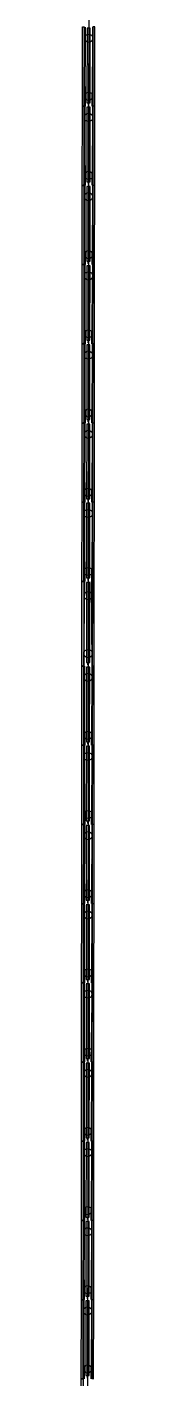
# Model space of a CAD drawing. Extents: x -957 to 3394, y -3 to 3008.
# Drawn here: x 1458 to 1464, y 1009 to 1653 of the extents above; entities that cross this region are included whole.
import ezdxf

# ---------------------------------------------------------------- set-up
doc = ezdxf.new("R2010")
doc.units = 0
doc.header["$MEASUREMENT"] = 0
doc.layers.add('PDF_0SKM_PENDENT_SPRINKLER', color=7, linetype='CONTINUOUS')
doc.layers.add('PDF_HATCH', color=7, linetype='CONTINUOUS')

msp = doc.modelspace()

# ---------------------------------------------------------------- hatches: boundary and pattern name
at = {"layer": 'PDF_0SKM_PENDENT_SPRINKLER'}
for points in [[(1459.13, 1653.01), (1459.13, 1653.21), (1459.13, 1653.21), (1459.13, 1653.22), (1459.13, 1653.22), (1459.14, 1653.22), (1459.14, 1653.22), (1459.6, 1653.22), (1459.56, 1615.56), (1459.11, 1615.56), (1459.1, 1615.56), (1459.1, 1615.57), (1459.1, 1615.57), (1459.09, 1615.57), (1459.09, 1615.58)], [(1463.16, 1653.01), (1463.16, 1653.2), (1463.16, 1653.21), (1463.16, 1653.21), (1463.16, 1653.22), (1463.15, 1653.22), (1463.15, 1653.22), (1462.69, 1653.22), (1462.66, 1615.56), (1463.12, 1615.56), (1463.12, 1615.56), (1463.13, 1615.56), (1463.13, 1615.57), (1463.13, 1615.57), (1463.13, 1615.58)], [(1459.09, 1615.24), (1459.09, 1615.43), (1459.09, 1615.44), (1459.1, 1615.44), (1459.1, 1615.44), (1459.1, 1615.45), (1459.11, 1615.45), (1459.56, 1615.45), (1459.53, 1577.79), (1459.08, 1577.79), (1459.07, 1577.79), (1459.07, 1577.79), (1459.06, 1577.79), (1459.06, 1577.8), (1459.06, 1577.8)], [(1463.13, 1615.23), (1463.13, 1615.43), (1463.13, 1615.43), (1463.13, 1615.44), (1463.13, 1615.44), (1463.12, 1615.44), (1463.12, 1615.44), (1462.66, 1615.44), (1462.63, 1577.78), (1463.08, 1577.78), (1463.09, 1577.78), (1463.09, 1577.79), (1463.1, 1577.79), (1463.1, 1577.8), (1463.1, 1577.8)], [(1459.06, 1577.46), (1459.06, 1577.65), (1459.06, 1577.66), (1459.06, 1577.66), (1459.07, 1577.67), (1459.07, 1577.67), (1459.08, 1577.67), (1459.53, 1577.67), (1459.5, 1540.01), (1459.04, 1540.01), (1459.04, 1540.01), (1459.03, 1540.01), (1459.03, 1540.02), (1459.03, 1540.02), (1459.03, 1540.03)], [(1463.1, 1577.46), (1463.1, 1577.65), (1463.1, 1577.66), (1463.1, 1577.66), (1463.09, 1577.66), (1463.09, 1577.67), (1463.08, 1577.67), (1462.63, 1577.67), (1462.6, 1540.01), (1463.05, 1540.01), (1463.06, 1540.01), (1463.06, 1540.01), (1463.06, 1540.01), (1463.07, 1540.02), (1463.07, 1540.02)], [(1459.03, 1539.68), (1459.03, 1539.88), (1459.03, 1539.88), (1459.03, 1539.89), (1459.03, 1539.89), (1459.04, 1539.89), (1459.04, 1539.89), (1459.5, 1539.89), (1459.47, 1502.23), (1459.01, 1502.23), (1459.01, 1502.24), (1459, 1502.24), (1459, 1502.24), (1459, 1502.25), (1459, 1502.25)], [(1463.07, 1539.68), (1463.07, 1539.87), (1463.07, 1539.88), (1463.06, 1539.88), (1463.06, 1539.89), (1463.06, 1539.89), (1463.05, 1539.89), (1462.6, 1539.89), (1462.56, 1502.23), (1463.02, 1502.23), (1463.02, 1502.23), (1463.03, 1502.23), (1463.03, 1502.24), (1463.03, 1502.24), (1463.04, 1502.25)], [(1459, 1501.91), (1459, 1502.1), (1459, 1502.11), (1459, 1502.11), (1459, 1502.11), (1459.01, 1502.12), (1459.01, 1502.12), (1459.47, 1502.12), (1459.44, 1464.46), (1458.98, 1464.46), (1458.97, 1464.46), (1458.97, 1464.46), (1458.97, 1464.46), (1458.96, 1464.47), (1458.96, 1464.47)], [(1463.04, 1501.91), (1463.04, 1502.1), (1463.03, 1502.1), (1463.03, 1502.11), (1463.03, 1502.11), (1463.02, 1502.11), (1463.02, 1502.11), (1462.56, 1502.11), (1462.53, 1464.46), (1462.99, 1464.45), (1462.99, 1464.46), (1463, 1464.46), (1463, 1464.46), (1463, 1464.47), (1463, 1464.47)], [(1458.96, 1464.13), (1458.96, 1464.32), (1458.96, 1464.33), (1458.97, 1464.33), (1458.97, 1464.34), (1458.97, 1464.34), (1458.98, 1464.34), (1459.44, 1464.34), (1459.4, 1426.68), (1458.95, 1426.68), (1458.94, 1426.68), (1458.94, 1426.68), (1458.93, 1426.69), (1458.93, 1426.69), (1458.93, 1426.7)], [(1463, 1464.13), (1463, 1464.32), (1463, 1464.33), (1463, 1464.33), (1463, 1464.33), (1462.99, 1464.34), (1462.99, 1464.34), (1462.53, 1464.34), (1462.5, 1426.68), (1462.95, 1426.68), (1462.96, 1426.68), (1462.96, 1426.68), (1462.97, 1426.68), (1462.97, 1426.69), (1462.97, 1426.69)], [(1458.93, 1426.36), (1458.93, 1426.55), (1458.93, 1426.55), (1458.93, 1426.56), (1458.94, 1426.56), (1458.94, 1426.56), (1458.95, 1426.56), (1459.4, 1426.56), (1459.37, 1388.91), (1458.91, 1388.91), (1458.91, 1388.91), (1458.91, 1388.91), (1458.9, 1388.91), (1458.9, 1388.92), (1458.9, 1388.92)], [(1462.97, 1426.35), (1462.97, 1426.54), (1462.97, 1426.55), (1462.97, 1426.55), (1462.96, 1426.56), (1462.96, 1426.56), (1462.95, 1426.56), (1462.5, 1426.56), (1462.47, 1388.9), (1462.92, 1388.9), (1462.93, 1388.9), (1462.93, 1388.91), (1462.94, 1388.91), (1462.94, 1388.91), (1462.94, 1388.92)], [(1459.37, 1388.79), (1458.91, 1388.79), (1458.91, 1388.79), (1458.91, 1388.78), (1458.9, 1388.78), (1458.9, 1388.78), (1458.9, 1388.77), (1458.86, 1348.59), (1458.87, 1348.58), (1458.87, 1348.58), (1458.87, 1348.58), (1458.88, 1348.57), (1458.88, 1348.57), (1459.34, 1348.57)], [(1462.47, 1388.78), (1462.92, 1388.78), (1462.93, 1388.78), (1462.93, 1388.78), (1462.94, 1388.78), (1462.94, 1388.77), (1462.94, 1388.77), (1462.9, 1348.59), (1462.9, 1348.58), (1462.9, 1348.58), (1462.9, 1348.57), (1462.89, 1348.57), (1462.89, 1348.57), (1462.43, 1348.57)], [(1458.86, 1348.25), (1458.86, 1348.44), (1458.87, 1348.44), (1458.87, 1348.45), (1458.87, 1348.45), (1458.88, 1348.45), (1458.88, 1348.45), (1459.34, 1348.45), (1459.3, 1310.8), (1458.85, 1310.8), (1458.84, 1310.8), (1458.84, 1310.8), (1458.84, 1310.8), (1458.83, 1310.81), (1458.83, 1310.81)], [(1462.9, 1348.24), (1462.9, 1348.44), (1462.9, 1348.44), (1462.9, 1348.44), (1462.9, 1348.45), (1462.89, 1348.45), (1462.89, 1348.45), (1462.43, 1348.45), (1462.4, 1310.79), (1462.86, 1310.79), (1462.86, 1310.79), (1462.87, 1310.8), (1462.87, 1310.8), (1462.87, 1310.8), (1462.87, 1310.81)], [(1458.83, 1310.47), (1458.83, 1310.66), (1458.83, 1310.67), (1458.84, 1310.67), (1458.84, 1310.68), (1458.84, 1310.68), (1458.85, 1310.68), (1459.3, 1310.68), (1459.27, 1273.02), (1458.82, 1273.02), (1458.81, 1273.02), (1458.81, 1273.02), (1458.8, 1273.03), (1458.8, 1273.03), (1458.8, 1273.04)], [(1462.87, 1310.47), (1462.87, 1310.66), (1462.87, 1310.66), (1462.87, 1310.67), (1462.86, 1310.67), (1462.86, 1310.67), (1462.86, 1310.68), (1462.4, 1310.68), (1462.37, 1273.02), (1462.82, 1273.02), (1462.83, 1273.02), (1462.83, 1273.02), (1462.84, 1273.02), (1462.84, 1273.03), (1462.84, 1273.03)], [(1458.8, 1272.69), (1458.8, 1272.89), (1458.8, 1272.89), (1458.8, 1272.9), (1458.81, 1272.9), (1458.81, 1272.9), (1458.82, 1272.9), (1459.27, 1272.9), (1459.24, 1235.24), (1458.78, 1235.24), (1458.78, 1235.24), (1458.77, 1235.25), (1458.77, 1235.25), (1458.77, 1235.25), (1458.77, 1235.26)], [(1462.84, 1272.69), (1462.84, 1272.88), (1462.84, 1272.89), (1462.84, 1272.89), (1462.83, 1272.9), (1462.83, 1272.9), (1462.82, 1272.9), (1462.37, 1272.9), (1462.33, 1235.24), (1462.79, 1235.24), (1462.8, 1235.24), (1462.8, 1235.24), (1462.8, 1235.25), (1462.81, 1235.25), (1462.81, 1235.26)], [(1458.77, 1234.92), (1458.77, 1235.11), (1458.77, 1235.11), (1458.77, 1235.12), (1458.77, 1235.12), (1458.78, 1235.12), (1458.78, 1235.13), (1459.24, 1235.13), (1459.21, 1197.47), (1458.75, 1197.47), (1458.75, 1197.47), (1458.74, 1197.47), (1458.74, 1197.47), (1458.74, 1197.48), (1458.74, 1197.48)], [(1462.81, 1234.91), (1462.81, 1235.11), (1462.81, 1235.11), (1462.8, 1235.12), (1462.8, 1235.12), (1462.8, 1235.12), (1462.79, 1235.12), (1462.33, 1235.12), (1462.3, 1197.46), (1462.76, 1197.46), (1462.76, 1197.46), (1462.77, 1197.47), (1462.77, 1197.47), (1462.77, 1197.47), (1462.77, 1197.48)], [(1458.74, 1197.14), (1458.74, 1197.33), (1458.74, 1197.34), (1458.74, 1197.34), (1458.74, 1197.35), (1458.75, 1197.35), (1458.75, 1197.35), (1459.21, 1197.35), (1459.18, 1159.69), (1458.72, 1159.69), (1458.71, 1159.69), (1458.71, 1159.69), (1458.71, 1159.7), (1458.7, 1159.7), (1458.7, 1159.71)], [(1462.77, 1197.14), (1462.77, 1197.33), (1462.77, 1197.33), (1462.77, 1197.34), (1462.77, 1197.34), (1462.76, 1197.34), (1462.76, 1197.35), (1462.3, 1197.35), (1462.27, 1159.69), (1462.73, 1159.69), (1462.73, 1159.69), (1462.74, 1159.69), (1462.74, 1159.69), (1462.74, 1159.7), (1462.74, 1159.7)], [(1458.7, 1159.36), (1458.7, 1159.56), (1458.7, 1159.56), (1458.71, 1159.57), (1458.71, 1159.57), (1458.71, 1159.57), (1458.72, 1159.57), (1459.18, 1159.57), (1459.14, 1121.91), (1458.69, 1121.91), (1458.68, 1121.91), (1458.68, 1121.92), (1458.67, 1121.92), (1458.67, 1121.92), (1458.67, 1121.93)], [(1462.74, 1159.36), (1462.74, 1159.55), (1462.74, 1159.56), (1462.74, 1159.56), (1462.74, 1159.57), (1462.73, 1159.57), (1462.73, 1159.57), (1462.27, 1159.57), (1462.24, 1121.91), (1462.69, 1121.91), (1462.7, 1121.91), (1462.7, 1121.91), (1462.71, 1121.92), (1462.71, 1121.92), (1462.71, 1121.93)], [(1458.67, 1121.59), (1458.67, 1121.78), (1458.67, 1121.79), (1458.67, 1121.79), (1458.68, 1121.79), (1458.68, 1121.8), (1458.69, 1121.8), (1459.14, 1121.8), (1459.11, 1084.14), (1458.65, 1084.14), (1458.65, 1084.14), (1458.65, 1084.14), (1458.64, 1084.14), (1458.64, 1084.15), (1458.64, 1084.15)], [(1462.71, 1121.58), (1462.71, 1121.78), (1462.71, 1121.78), (1462.71, 1121.79), (1462.7, 1121.79), (1462.7, 1121.79), (1462.69, 1121.79), (1462.24, 1121.79), (1462.21, 1084.13), (1462.66, 1084.13), (1462.67, 1084.13), (1462.67, 1084.14), (1462.67, 1084.14), (1462.68, 1084.15), (1462.68, 1084.15)], [(1458.64, 1083.81), (1458.64, 1084), (1458.64, 1084.01), (1458.64, 1084.01), (1458.64, 1084.02), (1458.65, 1084.02), (1458.65, 1084.02), (1459.11, 1084.02), (1459.08, 1046.36), (1458.62, 1046.36), (1458.62, 1046.36), (1458.61, 1046.36), (1458.61, 1046.37), (1458.61, 1046.37), (1458.61, 1046.38)], [(1462.68, 1083.81), (1462.68, 1084), (1462.68, 1084.01), (1462.67, 1084.01), (1462.67, 1084.01), (1462.67, 1084.02), (1462.66, 1084.02), (1462.21, 1084.02), (1462.17, 1046.36), (1462.63, 1046.36), (1462.63, 1046.36), (1462.64, 1046.36), (1462.64, 1046.36), (1462.64, 1046.37), (1462.65, 1046.37)], [(1458.61, 1046.04), (1458.61, 1046.23), (1458.61, 1046.23), (1458.61, 1046.24), (1458.61, 1046.24), (1458.62, 1046.24), (1458.62, 1046.24), (1459.08, 1046.24), (1459.05, 1008.58), (1458.59, 1008.58), (1458.58, 1008.59), (1458.58, 1008.59), (1458.58, 1008.59), (1458.57, 1008.6), (1458.57, 1008.6)], [(1462.65, 1046.03), (1462.65, 1046.22), (1462.64, 1046.23), (1462.64, 1046.23), (1462.64, 1046.24), (1462.63, 1046.24), (1462.63, 1046.24), (1462.17, 1046.24), (1462.14, 1008.58), (1462.6, 1008.58), (1462.6, 1008.58), (1462.61, 1008.58), (1462.61, 1008.59), (1462.61, 1008.59), (1462.61, 1008.6)]]:
    msp.add_hatch(color=256, dxfattribs=at).paths.add_polyline_path(points)
at = {"layer": 'PDF_HATCH'}
for points in [[(1458.2, 1653.28), (1459.07, 1653.28), (1459.07, 1653), (1459.13, 1653), (1459.09, 1615.78), (1459.04, 1615.78), (1459.04, 1615.5), (1458.17, 1615.5)], [(1458.2, 1653.28), (1459.07, 1653.28), (1459.07, 1653), (1459.12, 1653), (1459.09, 1615.78), (1459.04, 1615.78), (1459.04, 1615.5), (1458.17, 1615.5)], [(1464.09, 1653.27), (1463.22, 1653.27), (1463.22, 1653), (1463.16, 1653), (1463.13, 1615.77), (1463.19, 1615.77), (1463.19, 1615.5), (1464.06, 1615.5)], [(1464.09, 1653.27), (1463.22, 1653.27), (1463.22, 1653), (1463.16, 1653), (1463.13, 1615.77), (1463.19, 1615.77), (1463.19, 1615.5), (1464.06, 1615.5)], [(1458.17, 1615.5), (1459.04, 1615.5), (1459.04, 1615.23), (1459.09, 1615.23), (1459.06, 1578), (1459.01, 1578), (1459.01, 1577.72), (1458.14, 1577.73)], [(1458.17, 1615.5), (1459.04, 1615.5), (1459.04, 1615.23), (1459.09, 1615.23), (1459.06, 1578), (1459, 1578), (1459, 1577.72), (1458.14, 1577.73)], [(1464.06, 1615.5), (1463.19, 1615.5), (1463.19, 1615.22), (1463.13, 1615.22), (1463.1, 1578), (1463.16, 1578), (1463.15, 1577.72), (1464.02, 1577.72)], [(1464.06, 1615.5), (1463.19, 1615.5), (1463.19, 1615.22), (1463.13, 1615.22), (1463.1, 1578), (1463.15, 1578), (1463.15, 1577.72), (1464.02, 1577.72)], [(1458.14, 1577.73), (1459.01, 1577.73), (1459.01, 1577.45), (1459.06, 1577.45), (1459.03, 1540.22), (1458.97, 1540.22), (1458.97, 1539.95), (1458.1, 1539.95)], [(1458.14, 1577.73), (1459, 1577.73), (1459, 1577.45), (1459.06, 1577.45), (1459.03, 1540.22), (1458.97, 1540.22), (1458.97, 1539.95), (1458.1, 1539.95)], [(1464.02, 1577.72), (1463.15, 1577.72), (1463.15, 1577.45), (1463.1, 1577.45), (1463.07, 1540.22), (1463.12, 1540.22), (1463.12, 1539.94), (1463.99, 1539.94)], [(1464.02, 1577.72), (1463.15, 1577.72), (1463.15, 1577.45), (1463.1, 1577.45), (1463.07, 1540.22), (1463.12, 1540.22), (1463.12, 1539.94), (1463.99, 1539.94)], [(1458.1, 1539.95), (1458.97, 1539.95), (1458.97, 1539.67), (1459.03, 1539.67), (1459, 1502.45), (1458.94, 1502.45), (1458.94, 1502.17), (1458.07, 1502.17)], [(1458.1, 1539.95), (1458.97, 1539.95), (1458.97, 1539.67), (1459.03, 1539.67), (1459, 1502.45), (1458.94, 1502.45), (1458.94, 1502.17), (1458.07, 1502.17)], [(1463.99, 1539.94), (1463.12, 1539.95), (1463.12, 1539.67), (1463.07, 1539.67), (1463.03, 1502.44), (1463.09, 1502.44), (1463.09, 1502.17), (1463.96, 1502.17)], [(1463.99, 1539.94), (1463.12, 1539.95), (1463.12, 1539.67), (1463.07, 1539.67), (1463.04, 1502.44), (1463.09, 1502.44), (1463.09, 1502.17), (1463.96, 1502.17)], [(1458.07, 1502.17), (1458.94, 1502.17), (1458.94, 1501.9), (1459, 1501.9), (1458.96, 1464.67), (1458.91, 1464.67), (1458.91, 1464.4), (1458.04, 1464.4)], [(1458.07, 1502.17), (1458.94, 1502.17), (1458.94, 1501.9), (1458.99, 1501.9), (1458.96, 1464.67), (1458.91, 1464.67), (1458.91, 1464.4), (1458.04, 1464.4)], [(1463.96, 1502.17), (1463.09, 1502.17), (1463.09, 1501.89), (1463.04, 1501.89), (1463, 1464.67), (1463.06, 1464.67), (1463.06, 1464.39), (1463.93, 1464.39)], [(1463.96, 1502.17), (1463.09, 1502.17), (1463.09, 1501.89), (1463.03, 1501.89), (1463, 1464.67), (1463.06, 1464.67), (1463.06, 1464.39), (1463.93, 1464.39)], [(1458.04, 1464.4), (1458.91, 1464.4), (1458.91, 1464.12), (1458.96, 1464.12), (1458.93, 1426.89), (1458.88, 1426.89), (1458.88, 1426.62), (1458.01, 1426.62)], [(1458.04, 1464.4), (1458.91, 1464.4), (1458.91, 1464.12), (1458.96, 1464.12), (1458.93, 1426.89), (1458.88, 1426.89), (1458.88, 1426.62), (1458.01, 1426.62)], [(1463.93, 1464.39), (1463.06, 1464.39), (1463.06, 1464.12), (1463, 1464.12), (1462.97, 1426.89), (1463.03, 1426.89), (1463.03, 1426.62), (1463.89, 1426.61)], [(1463.93, 1464.39), (1463.06, 1464.39), (1463.06, 1464.12), (1463, 1464.12), (1462.97, 1426.89), (1463.03, 1426.89), (1463.02, 1426.62), (1463.89, 1426.61)], [(1458.01, 1426.62), (1458.88, 1426.62), (1458.88, 1426.34), (1458.93, 1426.34), (1458.9, 1389.12), (1458.84, 1389.12), (1458.84, 1388.84), (1457.97, 1388.84)], [(1458.01, 1426.62), (1458.88, 1426.62), (1458.88, 1426.34), (1458.93, 1426.34), (1458.9, 1389.12), (1458.84, 1389.12), (1458.84, 1388.84), (1457.97, 1388.84)], [(1463.89, 1426.61), (1463.03, 1426.62), (1463.03, 1426.34), (1462.97, 1426.34), (1462.94, 1389.11), (1462.99, 1389.11), (1462.99, 1388.84), (1463.86, 1388.84)], [(1463.89, 1426.61), (1463.02, 1426.62), (1463.02, 1426.34), (1462.97, 1426.34), (1462.94, 1389.11), (1462.99, 1389.11), (1462.99, 1388.84), (1463.86, 1388.84)], [(1457.97, 1388.84), (1458.84, 1388.84), (1458.84, 1388.57), (1458.9, 1388.57), (1458.86, 1348.78), (1458.81, 1348.78), (1458.81, 1348.51), (1457.94, 1348.51)], [(1457.97, 1388.84), (1458.84, 1388.84), (1458.84, 1388.57), (1458.9, 1388.57), (1458.86, 1348.78), (1458.81, 1348.78), (1458.81, 1348.51), (1457.94, 1348.51)], [(1463.86, 1388.84), (1462.99, 1388.84), (1462.99, 1388.56), (1462.94, 1388.56), (1462.9, 1348.78), (1462.96, 1348.78), (1462.96, 1348.51), (1463.83, 1348.51)], [(1463.86, 1388.84), (1462.99, 1388.84), (1462.99, 1388.56), (1462.94, 1388.56), (1462.9, 1348.78), (1462.96, 1348.78), (1462.96, 1348.51), (1463.83, 1348.51)], [(1457.94, 1348.51), (1458.81, 1348.51), (1458.81, 1348.23), (1458.86, 1348.23), (1458.83, 1311.01), (1458.78, 1311.01), (1458.78, 1310.73), (1457.91, 1310.73)], [(1457.94, 1348.51), (1458.81, 1348.51), (1458.81, 1348.23), (1458.86, 1348.23), (1458.83, 1311.01), (1458.78, 1311.01), (1458.78, 1310.73), (1457.91, 1310.73)], [(1463.83, 1348.51), (1462.96, 1348.51), (1462.96, 1348.23), (1462.9, 1348.23), (1462.87, 1311.01), (1462.93, 1311.01), (1462.93, 1310.73), (1463.8, 1310.73)], [(1463.83, 1348.51), (1462.96, 1348.51), (1462.96, 1348.23), (1462.9, 1348.23), (1462.87, 1311.01), (1462.93, 1311.01), (1462.93, 1310.73), (1463.79, 1310.73)], [(1457.91, 1310.73), (1458.78, 1310.73), (1458.78, 1310.46), (1458.83, 1310.46), (1458.8, 1273.23), (1458.74, 1273.23), (1458.74, 1272.96), (1457.87, 1272.96)], [(1457.91, 1310.73), (1458.78, 1310.73), (1458.78, 1310.46), (1458.83, 1310.46), (1458.8, 1273.23), (1458.75, 1273.23), (1458.74, 1272.96), (1457.88, 1272.96)], [(1463.8, 1310.73), (1462.93, 1310.73), (1462.93, 1310.45), (1462.87, 1310.45), (1462.84, 1273.23), (1462.89, 1273.23), (1462.89, 1272.95), (1463.76, 1272.95)], [(1463.79, 1310.73), (1462.93, 1310.73), (1462.93, 1310.45), (1462.87, 1310.45), (1462.84, 1273.23), (1462.89, 1273.23), (1462.89, 1272.95), (1463.76, 1272.95)], [(1457.88, 1272.96), (1458.74, 1272.96), (1458.74, 1272.68), (1458.8, 1272.68), (1458.77, 1235.46), (1458.71, 1235.46), (1458.71, 1235.18), (1457.84, 1235.18)], [(1457.87, 1272.96), (1458.74, 1272.96), (1458.74, 1272.68), (1458.8, 1272.68), (1458.77, 1235.46), (1458.71, 1235.46), (1458.71, 1235.18), (1457.84, 1235.18)], [(1463.76, 1272.95), (1462.89, 1272.95), (1462.89, 1272.68), (1462.84, 1272.68), (1462.81, 1235.45), (1462.86, 1235.45), (1462.86, 1235.18), (1463.73, 1235.18)], [(1463.76, 1272.95), (1462.89, 1272.95), (1462.89, 1272.68), (1462.84, 1272.68), (1462.81, 1235.45), (1462.86, 1235.45), (1462.86, 1235.18), (1463.73, 1235.18)], [(1457.84, 1235.18), (1458.71, 1235.18), (1458.71, 1234.91), (1458.77, 1234.91), (1458.74, 1197.68), (1458.68, 1197.68), (1458.68, 1197.4), (1457.81, 1197.4)], [(1457.84, 1235.18), (1458.71, 1235.18), (1458.71, 1234.91), (1458.77, 1234.91), (1458.73, 1197.68), (1458.68, 1197.68), (1458.68, 1197.4), (1457.81, 1197.4)], [(1463.73, 1235.18), (1462.86, 1235.18), (1462.86, 1234.9), (1462.81, 1234.9), (1462.77, 1197.68), (1462.83, 1197.68), (1462.83, 1197.4), (1463.7, 1197.4)], [(1463.73, 1235.18), (1462.86, 1235.18), (1462.86, 1234.9), (1462.81, 1234.9), (1462.77, 1197.68), (1462.83, 1197.68), (1462.83, 1197.4), (1463.7, 1197.4)], [(1457.81, 1197.41), (1458.68, 1197.4), (1458.68, 1197.13), (1458.74, 1197.13), (1458.7, 1159.9), (1458.65, 1159.9), (1458.65, 1159.63), (1457.78, 1159.63)], [(1457.81, 1197.41), (1458.68, 1197.4), (1458.68, 1197.13), (1458.73, 1197.13), (1458.7, 1159.9), (1458.65, 1159.9), (1458.65, 1159.63), (1457.78, 1159.63)], [(1463.7, 1197.4), (1462.83, 1197.4), (1462.83, 1197.13), (1462.77, 1197.13), (1462.74, 1159.9), (1462.8, 1159.9), (1462.8, 1159.62), (1463.67, 1159.62)], [(1463.7, 1197.4), (1462.83, 1197.4), (1462.83, 1197.13), (1462.77, 1197.13), (1462.74, 1159.9), (1462.8, 1159.9), (1462.8, 1159.62), (1463.67, 1159.62)], [(1457.78, 1159.63), (1458.65, 1159.63), (1458.65, 1159.35), (1458.7, 1159.35), (1458.67, 1122.13), (1458.62, 1122.13), (1458.62, 1121.85), (1457.75, 1121.85)], [(1457.78, 1159.63), (1458.65, 1159.63), (1458.65, 1159.35), (1458.7, 1159.35), (1458.67, 1122.13), (1458.62, 1122.13), (1458.61, 1121.85), (1457.75, 1121.85)], [(1463.67, 1159.62), (1462.8, 1159.62), (1462.8, 1159.35), (1462.74, 1159.35), (1462.71, 1122.12), (1462.77, 1122.12), (1462.77, 1121.85), (1463.63, 1121.85)], [(1463.67, 1159.62), (1462.8, 1159.62), (1462.8, 1159.35), (1462.74, 1159.35), (1462.71, 1122.12), (1462.76, 1122.12), (1462.76, 1121.85), (1463.63, 1121.85)], [(1457.75, 1121.85), (1458.62, 1121.85), (1458.62, 1121.58), (1458.67, 1121.58), (1458.64, 1084.35), (1458.58, 1084.35), (1458.58, 1084.07), (1457.71, 1084.08)], [(1457.75, 1121.85), (1458.61, 1121.85), (1458.61, 1121.58), (1458.67, 1121.58), (1458.64, 1084.35), (1458.58, 1084.35), (1458.58, 1084.07), (1457.71, 1084.08)], [(1463.63, 1121.85), (1462.77, 1121.85), (1462.76, 1121.57), (1462.71, 1121.57), (1462.68, 1084.35), (1462.73, 1084.35), (1462.73, 1084.07), (1463.6, 1084.07)], [(1463.63, 1121.85), (1462.76, 1121.85), (1462.76, 1121.57), (1462.71, 1121.57), (1462.68, 1084.35), (1462.73, 1084.35), (1462.73, 1084.07), (1463.6, 1084.07)], [(1457.71, 1084.08), (1458.58, 1084.08), (1458.58, 1083.8), (1458.64, 1083.8), (1458.61, 1046.57), (1458.55, 1046.57), (1458.55, 1046.3), (1457.68, 1046.3)], [(1457.71, 1084.08), (1458.58, 1084.08), (1458.58, 1083.8), (1458.64, 1083.8), (1458.61, 1046.57), (1458.55, 1046.57), (1458.55, 1046.3), (1457.68, 1046.3)], [(1463.6, 1084.07), (1462.73, 1084.07), (1462.73, 1083.8), (1462.68, 1083.8), (1462.64, 1046.57), (1462.7, 1046.57), (1462.7, 1046.29), (1463.57, 1046.29)], [(1463.6, 1084.07), (1462.73, 1084.07), (1462.73, 1083.8), (1462.68, 1083.8), (1462.65, 1046.57), (1462.7, 1046.57), (1462.7, 1046.29), (1463.57, 1046.29)], [(1457.68, 1046.3), (1458.55, 1046.3), (1458.55, 1046.02), (1458.61, 1046.02), (1458.57, 1008.8), (1458.52, 1008.8), (1458.52, 1008.52), (1457.65, 1008.52)], [(1457.68, 1046.3), (1458.55, 1046.3), (1458.55, 1046.02), (1458.61, 1046.02), (1458.57, 1008.8), (1458.52, 1008.8), (1458.52, 1008.52), (1457.65, 1008.52)], [(1463.57, 1046.29), (1462.7, 1046.3), (1462.7, 1046.02), (1462.65, 1046.02), (1462.61, 1008.79), (1462.67, 1008.79), (1462.67, 1008.52), (1463.54, 1008.52)], [(1463.57, 1046.29), (1462.7, 1046.3), (1462.7, 1046.02), (1462.64, 1046.02), (1462.61, 1008.79), (1462.67, 1008.79), (1462.67, 1008.52), (1463.54, 1008.52)], [(1457.63, 1008.52), (1458.52, 1008.52), (1458.52, 1008.25), (1458.57, 1008.25), (1458.54, 970.79), (1457.6, 970.79)], [(1457.63, 1008.52), (1458.52, 1008.52), (1458.52, 1008.25), (1458.57, 1008.25), (1458.54, 970.79), (1457.6, 970.79)]]:
    msp.add_hatch(color=256, dxfattribs=at).paths.add_polyline_path(points)

# ---------------------------------------------------------------- linework, layer by layer
at = {"layer": 'PDF_0SKM_PENDENT_SPRINKLER'}
for points in [[(1461.55, 2122.73), (1460.55, 954.62)], [(1459.09, 1615.58), (1459.13, 1653.01), (1459.13, 1653.21)], [(1459.14, 1653.22), (1459.56, 1615.56), (1459.6, 1653.22)], [(1463.15, 1653.22), (1462.66, 1615.56)], [(1463.13, 1615.58), (1463.16, 1653.01), (1463.16, 1653.2)], [(1459.06, 1577.8), (1459.09, 1615.24), (1459.09, 1615.43)], [(1459.11, 1615.45), (1459.53, 1577.79), (1459.56, 1615.45)], [(1463.12, 1615.44), (1462.63, 1577.78)], [(1463.1, 1577.8), (1463.13, 1615.23), (1463.13, 1615.43)], [(1459.03, 1540.03), (1459.06, 1577.46), (1459.06, 1577.65)], [(1459.08, 1577.67), (1459.5, 1540.01), (1459.53, 1577.67)], [(1463.08, 1577.67), (1462.6, 1540.01)], [(1463.07, 1540.02), (1463.1, 1577.46), (1463.1, 1577.65)], [(1459, 1502.25), (1459.03, 1539.68), (1459.03, 1539.88)], [(1459.04, 1539.89), (1459.47, 1502.23), (1459.5, 1539.89)], [(1463.05, 1539.89), (1462.56, 1502.23)], [(1463.04, 1502.25), (1463.07, 1539.68), (1463.07, 1539.87)], [(1458.96, 1464.47), (1459, 1501.91), (1459, 1502.1)], [(1459.01, 1502.12), (1459.44, 1464.46), (1459.47, 1502.12)], [(1463.02, 1502.11), (1462.53, 1464.46)], [(1463, 1464.47), (1463.04, 1501.91), (1463.04, 1502.1)], [(1458.93, 1426.7), (1458.96, 1464.13), (1458.96, 1464.32)], [(1458.98, 1464.34), (1459.4, 1426.68), (1459.44, 1464.34)], [(1462.99, 1464.34), (1462.5, 1426.68)], [(1462.97, 1426.69), (1463, 1464.13), (1463, 1464.32)], [(1458.9, 1388.92), (1458.93, 1426.36), (1458.93, 1426.55)], [(1458.95, 1426.56), (1459.37, 1388.91), (1459.4, 1426.56)], [(1462.95, 1426.56), (1462.47, 1388.9)], [(1462.94, 1388.92), (1462.97, 1426.35), (1462.97, 1426.54)], [(1458.9, 1388.77), (1458.86, 1348.59)], [(1458.88, 1348.57), (1459.37, 1388.79), (1458.91, 1388.79)], [(1462.89, 1348.57), (1462.47, 1388.78), (1462.92, 1388.78)], [(1462.94, 1388.77), (1462.9, 1348.59)], [(1458.83, 1310.81), (1458.86, 1348.25), (1458.86, 1348.44)], [(1458.88, 1348.45), (1459.3, 1310.8), (1459.34, 1348.45)], [(1462.89, 1348.45), (1462.4, 1310.79)], [(1462.87, 1310.81), (1462.9, 1348.24), (1462.9, 1348.44)], [(1458.8, 1273.04), (1458.83, 1310.47), (1458.83, 1310.66)], [(1458.85, 1310.68), (1459.27, 1273.02), (1459.3, 1310.68)], [(1462.86, 1310.68), (1462.37, 1273.02)], [(1462.84, 1273.03), (1462.87, 1310.47), (1462.87, 1310.66)], [(1458.77, 1235.26), (1458.8, 1272.69), (1458.8, 1272.89)], [(1458.82, 1272.9), (1459.24, 1235.24), (1459.27, 1272.9)], [(1462.82, 1272.9), (1462.33, 1235.24)], [(1462.81, 1235.26), (1462.84, 1272.69), (1462.84, 1272.88)], [(1458.74, 1197.48), (1458.77, 1234.92), (1458.77, 1235.11)], [(1458.78, 1235.13), (1459.21, 1197.47), (1459.24, 1235.13)], [(1462.79, 1235.12), (1462.3, 1197.46)], [(1462.77, 1197.48), (1462.81, 1234.91), (1462.81, 1235.11)], [(1458.7, 1159.71), (1458.74, 1197.14), (1458.74, 1197.33)], [(1458.75, 1197.35), (1459.18, 1159.69), (1459.21, 1197.35)], [(1462.76, 1197.35), (1462.27, 1159.69)], [(1462.74, 1159.7), (1462.77, 1197.14), (1462.77, 1197.33)], [(1458.67, 1121.93), (1458.7, 1159.36), (1458.7, 1159.56)], [(1458.72, 1159.57), (1459.14, 1121.91), (1459.18, 1159.57)], [(1462.73, 1159.57), (1462.24, 1121.91)], [(1462.71, 1121.93), (1462.74, 1159.36), (1462.74, 1159.55)], [(1458.64, 1084.15), (1458.67, 1121.59), (1458.67, 1121.78)], [(1458.69, 1121.8), (1459.11, 1084.14), (1459.14, 1121.8)], [(1462.69, 1121.79), (1462.21, 1084.13)], [(1462.68, 1084.15), (1462.71, 1121.58), (1462.71, 1121.78)], [(1458.61, 1046.38), (1458.64, 1083.81), (1458.64, 1084)], [(1458.65, 1084.02), (1459.08, 1046.36), (1459.11, 1084.02)], [(1462.66, 1084.02), (1462.17, 1046.36)], [(1462.65, 1046.37), (1462.68, 1083.81), (1462.68, 1084)], [(1458.57, 1008.6), (1458.61, 1046.04), (1458.61, 1046.23)], [(1458.62, 1046.24), (1459.05, 1008.58), (1459.08, 1046.24)], [(1462.63, 1046.24), (1462.14, 1008.58)], [(1462.61, 1008.6), (1462.65, 1046.03), (1462.65, 1046.22)]]:
    msp.add_lwpolyline(points, dxfattribs=at)
for points in [[(1460.34, 1617.17), (1461.88, 1617.17), (1461.92, 1652.77), (1460.37, 1652.77)], [(1464.09, 1653.27), (1463.22, 1653.27), (1463.13, 1615.77), (1464.06, 1615.5)], [(1460.31, 1579.4), (1461.85, 1579.39), (1461.88, 1614.99), (1460.34, 1614.99)], [(1464.06, 1615.5), (1463.19, 1615.5), (1463.1, 1578), (1464.02, 1577.72)], [(1460.28, 1541.62), (1461.82, 1541.62), (1461.85, 1577.22), (1460.31, 1577.22)], [(1464.02, 1577.72), (1463.15, 1577.72), (1463.07, 1540.22), (1463.99, 1539.94)], [(1460.25, 1503.84), (1461.79, 1503.84), (1461.82, 1539.44), (1460.28, 1539.44)], [(1463.99, 1539.94), (1463.12, 1539.95), (1463.04, 1502.44), (1463.96, 1502.17)], [(1460.21, 1466.07), (1461.76, 1466.06), (1461.79, 1501.66), (1460.24, 1501.66)], [(1463.96, 1502.17), (1463.09, 1502.17), (1463, 1464.67), (1463.93, 1464.39)], [(1460.18, 1428.29), (1461.72, 1428.29), (1461.75, 1463.89), (1460.21, 1463.89)], [(1463.93, 1464.39), (1463.06, 1464.39), (1462.97, 1426.89), (1463.89, 1426.61)], [(1460.15, 1390.51), (1461.69, 1390.51), (1461.72, 1426.11), (1460.18, 1426.11)], [(1463.89, 1426.61), (1463.03, 1426.62), (1462.94, 1389.11), (1463.86, 1388.84)], [(1460.11, 1350.18), (1461.66, 1350.18), (1461.69, 1388.33), (1460.15, 1388.33)], [(1463.86, 1388.84), (1462.99, 1388.84), (1462.9, 1348.78), (1463.83, 1348.51)], [(1460.08, 1312.4), (1461.62, 1312.4), (1461.65, 1348), (1460.11, 1348)], [(1463.83, 1348.51), (1462.96, 1348.51), (1462.87, 1311.01), (1463.8, 1310.73)], [(1460.05, 1274.63), (1461.59, 1274.63), (1461.62, 1310.22), (1460.08, 1310.23)], [(1463.8, 1310.73), (1462.93, 1310.73), (1462.84, 1273.23), (1463.76, 1272.95)], [(1460.02, 1236.85), (1461.56, 1236.85), (1461.59, 1272.45), (1460.05, 1272.45)], [(1463.76, 1272.95), (1462.89, 1272.95), (1462.81, 1235.45), (1463.73, 1235.18)], [(1459.99, 1199.07), (1461.53, 1199.07), (1461.56, 1234.67), (1460.02, 1234.67)], [(1463.73, 1235.18), (1462.86, 1235.18), (1462.77, 1197.68), (1463.7, 1197.4)], [(1459.95, 1161.3), (1461.5, 1161.3), (1461.53, 1196.89), (1459.98, 1196.9)], [(1463.7, 1197.4), (1462.83, 1197.4), (1462.74, 1159.9), (1463.67, 1159.62)], [(1459.92, 1123.52), (1461.46, 1123.52), (1461.49, 1159.12), (1459.95, 1159.12)], [(1463.67, 1159.62), (1462.8, 1159.62), (1462.71, 1122.12), (1463.63, 1121.85)], [(1463.63, 1121.85), (1462.77, 1121.85), (1462.68, 1084.35), (1463.6, 1084.07)], [(1459.89, 1085.75), (1461.43, 1085.74), (1461.46, 1121.34), (1459.92, 1121.34)], [(1459.86, 1047.97), (1461.4, 1047.97), (1461.43, 1083.57), (1459.89, 1083.57)], [(1463.6, 1084.07), (1462.73, 1084.07), (1462.65, 1046.57), (1463.57, 1046.29)], [(1459.82, 1010.19), (1461.37, 1010.19), (1461.4, 1045.79), (1459.85, 1045.79)], [(1463.57, 1046.29), (1462.7, 1046.3), (1462.61, 1008.79), (1463.54, 1008.52)], [(1457.63, 1008.52), (1458.52, 1008.52), (1458.54, 970.79), (1457.6, 970.79)]]:
    msp.add_lwpolyline(points, close=True, dxfattribs=at)
for centre in [(1461.14, 1647.91), (1461.12, 1620.26), (1461.11, 1610.13), (1461.08, 1582.48), (1461.08, 1572.35), (1461.05, 1544.71), (1461.04, 1534.58), (1461.02, 1506.93), (1461.01, 1496.8), (1460.99, 1469.15), (1460.98, 1459.03), (1460.96, 1431.38), (1460.95, 1421.25), (1460.92, 1393.6), (1460.91, 1382.1), (1460.89, 1354.45), (1460.88, 1343.14), (1460.86, 1315.49), (1460.85, 1305.36), (1460.82, 1277.71), (1460.82, 1267.59), (1460.79, 1239.94), (1460.78, 1229.81), (1460.76, 1202.16), (1460.75, 1192.03), (1460.73, 1164.38), (1460.72, 1154.26), (1460.69, 1126.61), (1460.69, 1116.48), (1460.66, 1088.83), (1460.65, 1078.7), (1460.63, 1051.06), (1460.62, 1040.93), (1460.6, 1013.28)]:
    msp.add_circle(centre, 1.97, dxfattribs=at)
for centre, radius, start, end in [((1459.14, 1653.21), 0.0157, 89.80586, 179.82909), ((1463.15, 1653.2), 0.0157, 0.01574, 89.8862), ((1459.11, 1615.58), 0.0158, 180.0333, 269.86882), ((1459.11, 1615.43), 0.0158, 90.0332, 179.86885), ((1463.12, 1615.58), 0.0158, 270.24398, 359.92523), ((1463.12, 1615.43), 0.0158, 359.97691, 89.65803), ((1459.08, 1577.8), 0.0157, 180.07301, 270.09608), ((1459.08, 1577.65), 0.0157, 89.86275, 180.03926), ((1463.08, 1577.8), 0.0157, 270.01578, 359.88635), ((1463.08, 1577.65), 0.0157, 359.80589, 89.82898), ((1459.04, 1540.03), 0.0157, 180.07303, 270.09605), ((1459.04, 1539.88), 0.0157, 89.86268, 180.03919), ((1463.05, 1540.02), 0.0157, 270.01589, 359.88614), ((1463.05, 1539.87), 0.0157, 359.80578, 89.82914), ((1459.01, 1502.25), 0.0157, 180.07302, 270.09604), ((1463.02, 1502.25), 0.0157, 270.01571, 359.88623), ((1459.01, 1502.1), 0.0157, 89.86269, 180.03925), ((1463.02, 1502.1), 0.0157, 359.80591, 89.82905), ((1458.98, 1464.47), 0.0157, 180.07289, 270.09631), ((1458.98, 1464.32), 0.0157, 89.8627, 180.03927), ((1462.99, 1464.47), 0.0157, 270.01581, 359.88621), ((1462.99, 1464.32), 0.0157, 359.80588, 89.82904), ((1458.95, 1426.7), 0.0157, 180.07297, 270.09611), ((1458.95, 1426.55), 0.0157, 89.86271, 180.03933), ((1462.95, 1426.54), 0.0157, 359.80575, 89.82922), ((1462.95, 1426.69), 0.0157, 270.01583, 359.88621), ((1458.91, 1388.92), 0.0157, 180.0731, 270.09611), ((1458.91, 1388.77), 0.0157, 89.86279, 180.0392), ((1462.92, 1388.92), 0.0157, 270.01574, 359.88626), ((1462.92, 1388.77), 0.0157, 359.80588, 89.82913), ((1458.88, 1348.59), 0.0157, 179.86278, 270.0392), ((1458.88, 1348.44), 0.0157, 89.86262, 180.03941), ((1462.89, 1348.59), 0.0157, 270.07307, 0.09607), ((1462.89, 1348.44), 0.0157, 359.80574, 89.82911), ((1458.85, 1310.81), 0.0158, 180.03308, 269.86894), ((1458.85, 1310.66), 0.0158, 90.03303, 179.86893), ((1462.86, 1310.81), 0.0158, 270.24401, 359.92508), ((1462.86, 1310.66), 0.0158, 359.97664, 89.65828), ((1458.82, 1273.04), 0.0157, 179.86269, 270.03925), ((1458.82, 1272.89), 0.0157, 89.86274, 180.03929), ((1462.82, 1273.03), 0.0157, 270.0729, 0.09605), ((1462.82, 1272.88), 0.0157, 359.80586, 89.82899), ((1458.78, 1235.26), 0.0157, 179.86275, 270.03924), ((1458.78, 1235.11), 0.0157, 89.86273, 180.03936), ((1462.79, 1235.26), 0.0157, 270.07302, 0.0961), ((1462.79, 1235.11), 0.0157, 359.80598, 89.82893), ((1458.75, 1197.48), 0.0158, 180.03327, 269.86871), ((1458.75, 1197.33), 0.0157, 89.86281, 180.03923), ((1462.76, 1197.48), 0.0158, 270.24397, 359.92515), ((1462.76, 1197.33), 0.0157, 359.80584, 89.82911), ((1458.72, 1159.71), 0.0157, 180.07282, 270.09624), ((1458.72, 1159.56), 0.0157, 89.86267, 180.03932), ((1462.73, 1159.7), 0.0157, 270.01578, 359.88617), ((1462.73, 1159.55), 0.0157, 359.80583, 89.82906), ((1458.69, 1121.93), 0.0158, 180.03322, 269.86885), ((1462.69, 1121.93), 0.0158, 270.24403, 359.92512), ((1458.69, 1121.78), 0.0157, 89.86273, 180.03921), ((1462.69, 1121.78), 0.0157, 359.80603, 89.82882), ((1458.65, 1084.15), 0.0157, 180.07301, 270.09608), ((1458.65, 1084), 0.0157, 89.86275, 180.03922), ((1462.66, 1084.15), 0.0157, 270.01576, 359.8862), ((1462.66, 1084), 0.0157, 359.80594, 89.82898), ((1458.62, 1046.38), 0.0157, 180.07301, 270.09606), ((1458.62, 1046.23), 0.0157, 89.86274, 180.03925), ((1462.63, 1046.37), 0.0157, 270.01578, 359.88621), ((1462.63, 1046.22), 0.0157, 359.80581, 89.82903), ((1458.59, 1008.6), 0.0157, 180.07297, 270.09614), ((1462.6, 1008.6), 0.0157, 270.0157, 359.88625)]:
    msp.add_arc(centre, radius, start, end, dxfattribs=at)
for points in [[(1461.88, 1617.17), (1461.92, 1652.77), (1460.34, 1617.17), (1460.37, 1652.77)], [(1461.85, 1579.39), (1461.88, 1614.99), (1460.31, 1579.4), (1460.34, 1614.99)], [(1461.82, 1541.62), (1461.85, 1577.22), (1460.28, 1541.62), (1460.31, 1577.22)], [(1461.79, 1503.84), (1461.82, 1539.44), (1460.25, 1503.84), (1460.28, 1539.44)], [(1461.76, 1466.06), (1461.79, 1501.66), (1460.21, 1466.07), (1460.24, 1501.66)], [(1461.72, 1428.29), (1461.75, 1463.89), (1460.18, 1428.29), (1460.21, 1463.89)], [(1461.69, 1390.51), (1461.72, 1426.11), (1460.15, 1390.51), (1460.18, 1426.11)], [(1461.66, 1350.18), (1461.69, 1388.33), (1460.11, 1350.18), (1460.15, 1388.33)], [(1461.62, 1312.4), (1461.65, 1348), (1460.08, 1312.4), (1460.11, 1348)], [(1461.59, 1274.63), (1461.62, 1310.22), (1460.05, 1274.63), (1460.08, 1310.23)], [(1461.56, 1236.85), (1461.59, 1272.45), (1460.02, 1236.85), (1460.05, 1272.45)], [(1461.53, 1199.07), (1461.56, 1234.67), (1459.99, 1199.07), (1460.02, 1234.67)], [(1461.5, 1161.3), (1461.53, 1196.89), (1459.95, 1161.3), (1459.98, 1196.9)], [(1461.46, 1123.52), (1461.49, 1159.12), (1459.92, 1123.52), (1459.95, 1159.12)], [(1461.43, 1085.74), (1461.46, 1121.34), (1459.89, 1085.75), (1459.92, 1121.34)], [(1461.4, 1047.97), (1461.43, 1083.57), (1459.86, 1047.97), (1459.89, 1083.57)], [(1461.37, 1010.19), (1461.4, 1045.79), (1459.82, 1010.19), (1459.85, 1045.79)]]:
    msp.add_solid(points, dxfattribs=at)
at = {"layer": 'PDF_HATCH'}
for points in [[(1458.2, 1653.28), (1459.07, 1653.28), (1459.09, 1615.78), (1458.17, 1615.5)], [(1458.2, 1653.28), (1459.07, 1653.28), (1459.09, 1615.78), (1458.17, 1615.5)], [(1458.17, 1615.5), (1459.04, 1615.5), (1459.06, 1578), (1458.14, 1577.73)], [(1458.17, 1615.5), (1459.04, 1615.5), (1459.06, 1578), (1458.14, 1577.73)], [(1461.47, 1616.37), (1460.74, 1616.49)], [(1461.47, 1616.49), (1460.75, 1616.37)], [(1458.14, 1577.73), (1459.01, 1577.73), (1459.03, 1540.22), (1458.1, 1539.95)], [(1458.14, 1577.73), (1459, 1577.73), (1459.03, 1540.22), (1458.1, 1539.95)], [(1461.44, 1578.72), (1460.71, 1578.6)], [(1461.44, 1578.6), (1460.71, 1578.72)], [(1461.41, 1540.94), (1460.68, 1540.82)], [(1461.41, 1540.82), (1460.68, 1540.94)], [(1458.1, 1539.95), (1458.97, 1539.95), (1459, 1502.45), (1458.07, 1502.17)], [(1458.1, 1539.95), (1458.97, 1539.95), (1459, 1502.45), (1458.07, 1502.17)], [(1461.37, 1503.16), (1460.65, 1503.04)], [(1461.37, 1503.04), (1460.65, 1503.16)], [(1458.07, 1502.17), (1458.94, 1502.17), (1458.96, 1464.67), (1458.04, 1464.4)], [(1458.07, 1502.17), (1458.94, 1502.17), (1458.96, 1464.67), (1458.04, 1464.4)], [(1458.04, 1464.4), (1458.91, 1464.4), (1458.93, 1426.89), (1458.01, 1426.62)], [(1458.04, 1464.4), (1458.91, 1464.4), (1458.93, 1426.89), (1458.01, 1426.62)], [(1461.34, 1465.39), (1460.62, 1465.27)], [(1461.34, 1465.27), (1460.62, 1465.39)], [(1458.01, 1426.62), (1458.88, 1426.62), (1458.9, 1389.12), (1457.97, 1388.84)], [(1458.01, 1426.62), (1458.88, 1426.62), (1458.9, 1389.12), (1457.97, 1388.84)], [(1461.31, 1427.61), (1460.58, 1427.49)], [(1461.31, 1427.49), (1460.58, 1427.61)], [(1457.97, 1388.84), (1458.84, 1388.84), (1458.86, 1348.78), (1457.94, 1348.51)], [(1457.97, 1388.84), (1458.84, 1388.84), (1458.86, 1348.78), (1457.94, 1348.51)], [(1461.28, 1389.83), (1460.55, 1389.72)], [(1461.28, 1389.72), (1460.55, 1389.83)], [(1457.94, 1348.51), (1458.81, 1348.51), (1458.83, 1311.01), (1457.91, 1310.73)], [(1457.94, 1348.51), (1458.81, 1348.51), (1458.83, 1311.01), (1457.91, 1310.73)], [(1461.24, 1349.5), (1460.52, 1349.38)], [(1461.24, 1349.5), (1460.52, 1349.38)], [(1457.91, 1310.73), (1458.78, 1310.73), (1458.8, 1273.23), (1457.87, 1272.96)], [(1457.91, 1310.73), (1458.78, 1310.73), (1458.8, 1273.23), (1457.88, 1272.96)], [(1461.21, 1311.72), (1460.48, 1311.61)], [(1461.21, 1311.61), (1460.48, 1311.72)], [(1457.88, 1272.96), (1458.74, 1272.96), (1458.77, 1235.46), (1457.84, 1235.18)], [(1457.87, 1272.96), (1458.74, 1272.96), (1458.77, 1235.46), (1457.84, 1235.18)], [(1461.18, 1273.95), (1460.45, 1273.83)], [(1461.18, 1273.83), (1460.45, 1273.95)], [(1457.84, 1235.18), (1458.71, 1235.18), (1458.74, 1197.68), (1457.81, 1197.4)], [(1457.84, 1235.18), (1458.71, 1235.18), (1458.73, 1197.68), (1457.81, 1197.4)], [(1461.15, 1236.17), (1460.42, 1236.05)], [(1461.15, 1236.05), (1460.42, 1236.17)], [(1457.81, 1197.41), (1458.68, 1197.4), (1458.7, 1159.9), (1457.78, 1159.63)], [(1457.81, 1197.41), (1458.68, 1197.4), (1458.7, 1159.9), (1457.78, 1159.63)], [(1461.11, 1198.28), (1460.39, 1198.4)], [(1461.11, 1198.39), (1460.39, 1198.28)], [(1461.08, 1160.5), (1460.35, 1160.62)], [(1461.08, 1160.62), (1460.36, 1160.5)], [(1457.78, 1159.63), (1458.65, 1159.63), (1458.67, 1122.13), (1457.75, 1121.85)], [(1457.78, 1159.63), (1458.65, 1159.63), (1458.67, 1122.13), (1457.75, 1121.85)], [(1457.75, 1121.85), (1458.62, 1121.85), (1458.64, 1084.35), (1457.71, 1084.08)], [(1457.75, 1121.85), (1458.61, 1121.85), (1458.64, 1084.35), (1457.71, 1084.08)], [(1461.05, 1122.84), (1460.32, 1122.72)], [(1461.05, 1122.72), (1460.32, 1122.84)], [(1457.71, 1084.08), (1458.58, 1084.08), (1458.61, 1046.57), (1457.68, 1046.3)], [(1457.71, 1084.08), (1458.58, 1084.08), (1458.61, 1046.57), (1457.68, 1046.3)], [(1461.02, 1085.07), (1460.29, 1084.95)], [(1461.02, 1084.95), (1460.29, 1085.07)], [(1457.68, 1046.3), (1458.55, 1046.3), (1458.57, 1008.8), (1457.65, 1008.52)], [(1457.68, 1046.3), (1458.55, 1046.3), (1458.57, 1008.8), (1457.65, 1008.52)], [(1460.98, 1047.29), (1460.26, 1047.17)], [(1460.98, 1047.17), (1460.26, 1047.29)], [(1460.95, 1009.51), (1460.23, 1009.39)], [(1460.95, 1009.39), (1460.23, 1009.51)], [(1460.96, 1009.35), (1460.24, 1009.23)], [(1460.96, 1009.23), (1460.24, 1009.35)]]:
    msp.add_lwpolyline(points, close=True, dxfattribs=at)
for points in [[(1460.74, 1616.33), (1461.47, 1616.22)], [(1460.75, 1616.22), (1461.47, 1616.33)], [(1460.92, 1616.45), (1461.38, 1616.45)], [(1460.92, 1616.45), (1461.38, 1616.45)], [(1460.71, 1578.44), (1461.44, 1578.56)], [(1460.71, 1578.56), (1461.44, 1578.44)], [(1460.88, 1578.67), (1461.34, 1578.67)], [(1460.89, 1578.67), (1461.35, 1578.67)], [(1460.68, 1540.66), (1461.41, 1540.78)], [(1460.68, 1540.78), (1461.41, 1540.66)], [(1460.85, 1540.9), (1461.31, 1540.9)], [(1460.85, 1540.9), (1461.31, 1540.9)], [(1460.65, 1502.89), (1461.37, 1503)], [(1460.65, 1503), (1461.37, 1502.89)], [(1460.82, 1503.12), (1461.28, 1503.12)], [(1460.82, 1503.12), (1461.28, 1503.12)], [(1460.62, 1465.11), (1461.34, 1465.23)], [(1460.62, 1465.23), (1461.34, 1465.11)], [(1460.79, 1465.34), (1461.25, 1465.34)], [(1460.79, 1465.34), (1461.25, 1465.34)], [(1460.58, 1427.33), (1461.31, 1427.45)], [(1460.58, 1427.45), (1461.31, 1427.33)], [(1460.76, 1427.57), (1461.22, 1427.57)], [(1460.76, 1427.57), (1461.22, 1427.57)], [(1460.55, 1389.56), (1461.28, 1389.67)], [(1460.55, 1389.56), (1461.28, 1389.67)], [(1460.72, 1389.79), (1461.18, 1389.79)], [(1460.72, 1389.79), (1461.18, 1389.79)], [(1460.52, 1349.22), (1461.24, 1349.34)], [(1460.52, 1349.34), (1461.24, 1349.22)], [(1460.69, 1349.46), (1461.15, 1349.46)], [(1460.69, 1349.46), (1461.15, 1349.46)], [(1460.48, 1311.45), (1461.21, 1311.57)], [(1460.48, 1311.57), (1461.21, 1311.45)], [(1460.66, 1311.68), (1461.12, 1311.68)], [(1460.66, 1311.68), (1461.12, 1311.68)], [(1460.45, 1273.67), (1461.18, 1273.79)], [(1460.45, 1273.79), (1461.18, 1273.67)], [(1460.62, 1273.91), (1461.08, 1273.9)], [(1460.62, 1273.91), (1461.08, 1273.91)], [(1460.42, 1235.9), (1461.15, 1236.01)], [(1460.42, 1236.01), (1461.15, 1235.89)], [(1460.59, 1236.13), (1461.05, 1236.13)], [(1460.59, 1236.13), (1461.05, 1236.13)], [(1460.39, 1198.12), (1461.11, 1198.24)], [(1460.39, 1198.24), (1461.11, 1198.12)], [(1460.56, 1198.35), (1461.02, 1198.35)], [(1460.56, 1198.35), (1461.02, 1198.35)], [(1460.53, 1160.58), (1460.99, 1160.58)], [(1460.53, 1160.58), (1460.99, 1160.58)], [(1460.35, 1160.46), (1461.08, 1160.34)], [(1460.36, 1160.34), (1461.08, 1160.46)], [(1460.32, 1122.57), (1461.05, 1122.68)], [(1460.32, 1122.68), (1461.05, 1122.57)], [(1460.49, 1122.8), (1460.95, 1122.8)], [(1460.5, 1122.8), (1460.96, 1122.8)], [(1460.29, 1084.79), (1461.02, 1084.91)], [(1460.29, 1084.91), (1461.02, 1084.79)], [(1460.46, 1085.02), (1460.92, 1085.02)], [(1460.46, 1085.02), (1460.92, 1085.02)], [(1460.26, 1047.01), (1460.98, 1047.13)], [(1460.26, 1047.13), (1460.98, 1047.01)], [(1460.43, 1047.25), (1460.89, 1047.25)], [(1460.43, 1047.25), (1460.89, 1047.25)], [(1460.4, 1009.47), (1460.86, 1009.47)], [(1460.4, 1009.47), (1460.86, 1009.47)]]:
    msp.add_lwpolyline(points, dxfattribs=at)

doc.saveas('drawing.dxf')
